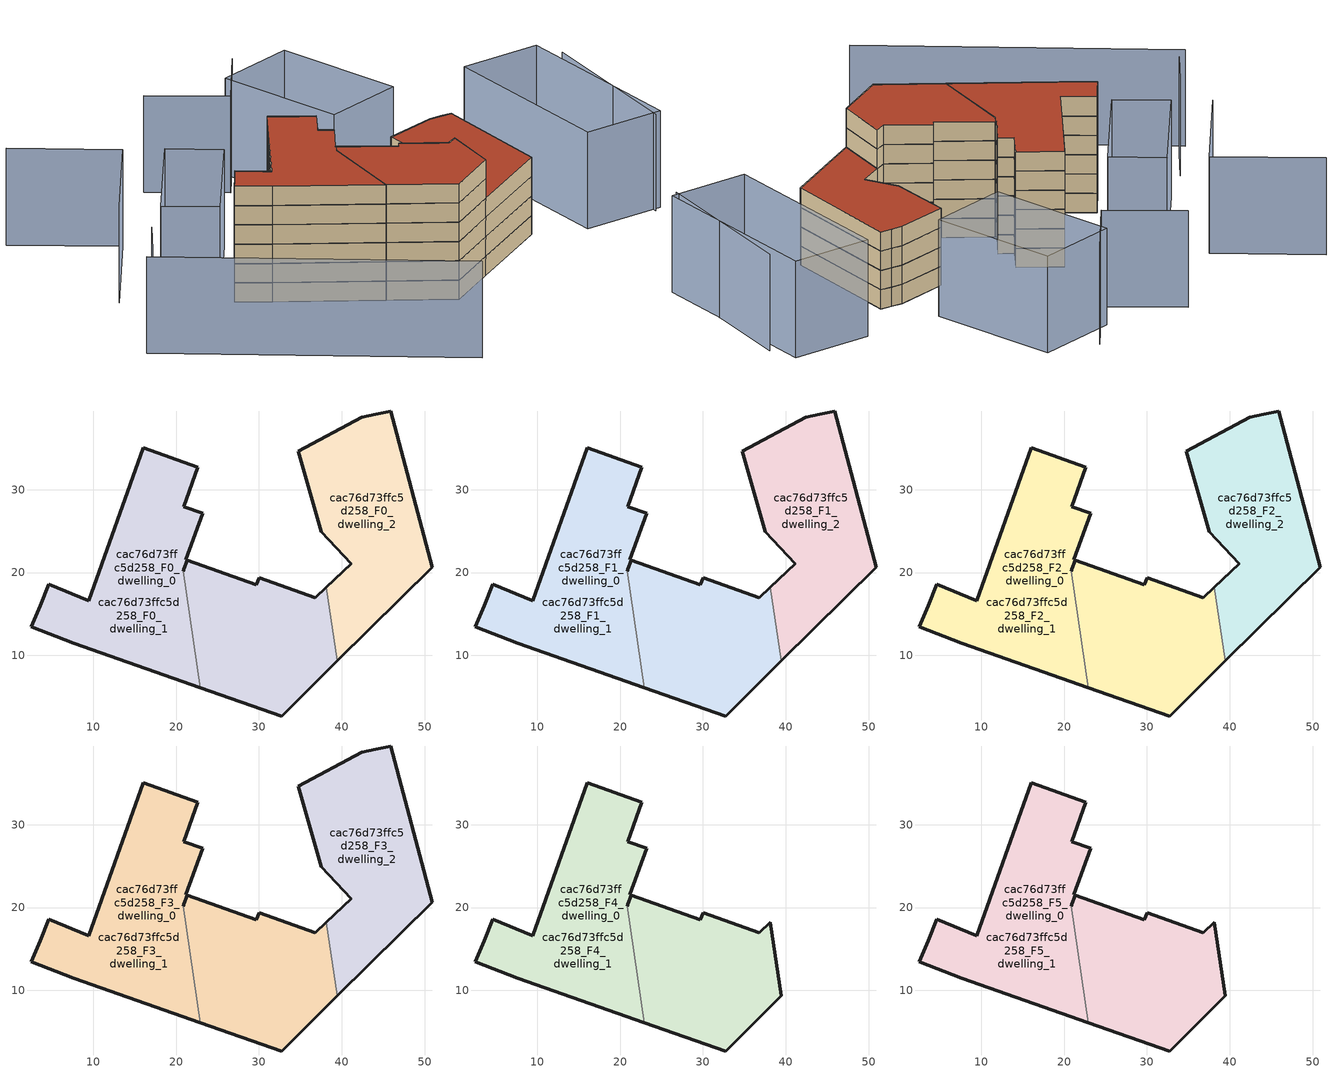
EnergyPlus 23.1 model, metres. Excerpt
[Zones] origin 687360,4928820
cac76d73ffc5d258_F0_dwelling_0
 floor ground (EU_floor_Construction): 22.94,6.12 20.85,20.14 20.92,20.34 20.93,20.35 20.93,20.36 20.95,20.41 21.35,21.48 21.33,21.49 21.19,21.54 23.19,27.16 20.95,27.96 22.64,32.68 16.05,35.04 9.48,16.62 4.65,18.58 3.6,15.98 2.56,13.47 7.65,11.48 z0; 39.44,9.34 38.12,18.23 36.76,16.96 30.01,19.37 29.7,18.5 21.36,21.48 21.35,21.48 20.95,20.41 20.93,20.36 20.93,20.35 20.85,20.14 22.94,6.12 32.72,2.7 z0
 wall outside (EU_wall_Construction): 20.93,20.35 20.85,20.14 / 22.94,6.12 7.65,11.48 2.56,13.47 3.6,15.98 4.65,18.58 9.48,16.62 16.05,35.04 22.64,32.68 20.95,27.96 23.19,27.16 21.19,21.54 21.33,21.49 21.35,21.48 20.95,20.41 20.93,20.36 z0:3
 wall to cac76d73ffc5d258_F0_dwelling_1 (EU_wall_Construction): 20.93,20.36 20.93,20.35 / 20.85,20.14 22.94,6.12 z0:3
cac76d73ffc5d258_F0_dwelling_1
 floor ground (EU_floor_Construction): 22.94,6.12 20.85,20.14 20.92,20.34 20.93,20.35 20.93,20.36 20.95,20.41 21.35,21.48 21.33,21.49 21.19,21.54 23.19,27.16 20.95,27.96 22.64,32.68 16.05,35.04 9.48,16.62 4.65,18.58 3.6,15.98 2.56,13.47 7.65,11.48 z0; 39.44,9.34 38.12,18.23 36.76,16.96 30.01,19.37 29.7,18.5 21.36,21.48 21.35,21.48 20.95,20.41 20.93,20.36 20.93,20.35 20.85,20.14 22.94,6.12 32.72,2.7 z0
 wall outside (EU_wall_Construction): 39.44,9.34 32.72,2.7 22.94,6.12 / 20.85,20.14 20.92,20.34 20.93,20.35 / 20.93,20.36 20.95,20.41 21.35,21.48 21.36,21.48 29.7,18.5 30.01,19.37 36.76,16.96 38.12,18.23 z0:3
 wall to cac76d73ffc5d258_F0_dwelling_2 (EU_wall_Construction): 38.12,18.23 39.44,9.34 z0:3
cac76d73ffc5d258_F0_dwelling_2
 floor ground (EU_floor_Construction): 50.87,20.63 45.91,39.49 44.06,39.09 42.37,38.74 34.74,34.66 37.51,24.95 41.14,21.07 38.12,18.23 39.44,9.34 z0
 wall outside (EU_wall_Construction): 38.12,18.23 41.14,21.07 37.51,24.95 34.74,34.66 42.37,38.74 44.06,39.09 45.91,39.49 50.87,20.63 39.44,9.34 z0:3
cac76d73ffc5d258_F1_dwelling_0
 floor outside (EU_floor_Construction): 39.44,9.34 38.12,18.23 36.76,16.96 30.01,19.37 29.7,18.5 21.36,21.48 21.35,21.48 20.95,20.41 20.93,20.36 20.93,20.35 20.85,20.14 22.94,6.12 32.72,2.7 z3; 22.94,6.12 20.85,20.14 20.92,20.34 20.93,20.35 20.93,20.36 20.95,20.41 21.35,21.48 21.33,21.49 21.19,21.54 23.19,27.16 20.95,27.96 22.64,32.68 16.05,35.04 9.48,16.62 4.65,18.58 3.6,15.98 2.56,13.47 7.65,11.48 z3
 wall outside (EU_wall_Construction): 20.93,20.35 20.85,20.14 / 22.94,6.12 7.65,11.48 2.56,13.47 3.6,15.98 4.65,18.58 9.48,16.62 16.05,35.04 22.64,32.68 20.95,27.96 23.19,27.16 21.19,21.54 21.33,21.49 21.35,21.48 20.95,20.41 20.93,20.36 z3:6
 wall to cac76d73ffc5d258_F1_dwelling_1 (EU_wall_Construction): 20.93,20.36 20.93,20.35 / 20.85,20.14 22.94,6.12 z3:6
cac76d73ffc5d258_F1_dwelling_1
 floor to cac76d73ffc5d258_F0_dwelling_1 (EU_floor_Construction): 22.94,6.12 20.85,20.14 20.92,20.34 20.93,20.35 20.93,20.36 20.95,20.41 21.35,21.48 21.33,21.49 21.19,21.54 23.19,27.16 20.95,27.96 22.64,32.68 16.05,35.04 9.48,16.62 4.65,18.58 3.6,15.98 2.56,13.47 7.65,11.48 z3; 39.44,9.34 38.12,18.23 36.76,16.96 30.01,19.37 29.7,18.5 21.36,21.48 21.35,21.48 20.95,20.41 20.93,20.36 20.93,20.35 20.85,20.14 22.94,6.12 32.72,2.7 z3
 wall outside (EU_wall_Construction): 39.44,9.34 32.72,2.7 22.94,6.12 / 20.85,20.14 20.92,20.34 20.93,20.35 / 20.93,20.36 20.95,20.41 21.35,21.48 21.36,21.48 29.7,18.5 30.01,19.37 36.76,16.96 38.12,18.23 z3:6
 wall to cac76d73ffc5d258_F1_dwelling_2 (EU_wall_Construction): 38.12,18.23 39.44,9.34 z3:6
cac76d73ffc5d258_F1_dwelling_2
 floor to cac76d73ffc5d258_F0_dwelling_2 (EU_floor_Construction): 50.87,20.63 45.91,39.49 44.06,39.09 42.37,38.74 34.74,34.66 37.51,24.95 41.14,21.07 38.12,18.23 39.44,9.34 z3
 wall outside (EU_wall_Construction): 38.12,18.23 41.14,21.07 37.51,24.95 34.74,34.66 42.37,38.74 44.06,39.09 45.91,39.49 50.87,20.63 39.44,9.34 z3:6
cac76d73ffc5d258_F2_dwelling_0
 floor outside (EU_floor_Construction): 39.44,9.34 38.12,18.23 36.76,16.96 30.01,19.37 29.7,18.5 21.36,21.48 21.35,21.48 20.95,20.41 20.93,20.36 20.93,20.35 20.85,20.14 22.94,6.12 32.72,2.7 z6; 22.94,6.12 20.85,20.14 20.92,20.34 20.93,20.35 20.93,20.36 20.95,20.41 21.35,21.48 21.33,21.49 21.19,21.54 23.19,27.16 20.95,27.96 22.64,32.68 16.05,35.04 9.48,16.62 4.65,18.58 3.6,15.98 2.56,13.47 7.65,11.48 z6
 wall outside (EU_wall_Construction): 20.93,20.35 20.85,20.14 / 22.94,6.12 7.65,11.48 2.56,13.47 3.6,15.98 4.65,18.58 9.48,16.62 16.05,35.04 22.64,32.68 20.95,27.96 23.19,27.16 21.19,21.54 21.33,21.49 21.35,21.48 20.95,20.41 20.93,20.36 z6:9
 wall to cac76d73ffc5d258_F2_dwelling_1 (EU_wall_Construction): 20.93,20.36 20.93,20.35 / 20.85,20.14 22.94,6.12 z6:9
cac76d73ffc5d258_F2_dwelling_1
 floor to cac76d73ffc5d258_F1_dwelling_1 (EU_floor_Construction): 22.94,6.12 20.85,20.14 20.92,20.34 20.93,20.35 20.93,20.36 20.95,20.41 21.35,21.48 21.33,21.49 21.19,21.54 23.19,27.16 20.95,27.96 22.64,32.68 16.05,35.04 9.48,16.62 4.65,18.58 3.6,15.98 2.56,13.47 7.65,11.48 z6; 39.44,9.34 38.12,18.23 36.76,16.96 30.01,19.37 29.7,18.5 21.36,21.48 21.35,21.48 20.95,20.41 20.93,20.36 20.93,20.35 20.85,20.14 22.94,6.12 32.72,2.7 z6
 wall outside (EU_wall_Construction): 39.44,9.34 32.72,2.7 22.94,6.12 / 20.85,20.14 20.92,20.34 20.93,20.35 / 20.93,20.36 20.95,20.41 21.35,21.48 21.36,21.48 29.7,18.5 30.01,19.37 36.76,16.96 38.12,18.23 z6:9
 wall to cac76d73ffc5d258_F2_dwelling_2 (EU_wall_Construction): 38.12,18.23 39.44,9.34 z6:9
cac76d73ffc5d258_F2_dwelling_2
 floor to cac76d73ffc5d258_F1_dwelling_2 (EU_floor_Construction): 50.87,20.63 45.91,39.49 44.06,39.09 42.37,38.74 34.74,34.66 37.51,24.95 41.14,21.07 38.12,18.23 39.44,9.34 z6
 wall outside (EU_wall_Construction): 38.12,18.23 41.14,21.07 37.51,24.95 34.74,34.66 42.37,38.74 44.06,39.09 45.91,39.49 50.87,20.63 39.44,9.34 z6:9
cac76d73ffc5d258_F3_dwelling_0
 floor outside (EU_floor_Construction): 39.44,9.34 38.12,18.23 36.76,16.96 30.01,19.37 29.7,18.5 21.36,21.48 21.35,21.48 20.95,20.41 20.93,20.36 20.93,20.35 20.85,20.14 22.94,6.12 32.72,2.7 z9; 22.94,6.12 20.85,20.14 20.92,20.34 20.93,20.35 20.93,20.36 20.95,20.41 21.35,21.48 21.33,21.49 21.19,21.54 23.19,27.16 20.95,27.96 22.64,32.68 16.05,35.04 9.48,16.62 4.65,18.58 3.6,15.98 2.56,13.47 7.65,11.48 z9
 wall outside (EU_wall_Construction): 20.93,20.35 20.85,20.14 / 22.94,6.12 7.65,11.48 2.56,13.47 3.6,15.98 4.65,18.58 9.48,16.62 16.05,35.04 22.64,32.68 20.95,27.96 23.19,27.16 21.19,21.54 21.33,21.49 21.35,21.48 20.95,20.41 20.93,20.36 z9:12
 wall to cac76d73ffc5d258_F3_dwelling_1 (EU_wall_Construction): 20.93,20.36 20.93,20.35 / 20.85,20.14 22.94,6.12 z9:12
cac76d73ffc5d258_F3_dwelling_1
 floor to cac76d73ffc5d258_F2_dwelling_1 (EU_floor_Construction): 22.94,6.12 20.85,20.14 20.92,20.34 20.93,20.35 20.93,20.36 20.95,20.41 21.35,21.48 21.33,21.49 21.19,21.54 23.19,27.16 20.95,27.96 22.64,32.68 16.05,35.04 9.48,16.62 4.65,18.58 3.6,15.98 2.56,13.47 7.65,11.48 z9; 39.44,9.34 38.12,18.23 36.76,16.96 30.01,19.37 29.7,18.5 21.36,21.48 21.35,21.48 20.95,20.41 20.93,20.36 20.93,20.35 20.85,20.14 22.94,6.12 32.72,2.7 z9
 wall outside (EU_wall_Construction): 39.44,9.34 32.72,2.7 22.94,6.12 / 20.85,20.14 20.92,20.34 20.93,20.35 / 20.93,20.36 20.95,20.41 21.35,21.48 21.36,21.48 29.7,18.5 30.01,19.37 36.76,16.96 38.12,18.23 z9:12
 wall to cac76d73ffc5d258_F3_dwelling_2 (EU_wall_Construction): 38.12,18.23 39.44,9.34 z9:12
cac76d73ffc5d258_F3_dwelling_2
 floor to cac76d73ffc5d258_F2_dwelling_2 (EU_floor_Construction): 50.87,20.63 45.91,39.49 44.06,39.09 42.37,38.74 34.74,34.66 37.51,24.95 41.14,21.07 38.12,18.23 39.44,9.34 z9
 wall outside (EU_wall_Construction): 38.12,18.23 41.14,21.07 37.51,24.95 34.74,34.66 42.37,38.74 44.06,39.09 45.91,39.49 50.87,20.63 39.44,9.34 z9:12
 roof outside (EU_roof_Construction): 45.91,39.49 50.87,20.63 39.44,9.34 38.12,18.23 41.14,21.07 37.51,24.95 34.74,34.66 42.37,38.74 44.06,39.09 z12
cac76d73ffc5d258_F4_dwelling_0
 floor outside (EU_floor_Construction): 39.44,9.34 38.12,18.23 36.76,16.96 30.01,19.37 29.7,18.5 21.36,21.48 21.35,21.48 20.95,20.41 20.93,20.36 20.93,20.35 20.85,20.14 22.94,6.12 32.72,2.7 z12; 22.94,6.12 20.85,20.14 20.92,20.34 20.93,20.35 20.93,20.36 20.95,20.41 21.35,21.48 21.33,21.49 21.19,21.54 23.19,27.16 20.95,27.96 22.64,32.68 16.05,35.04 9.48,16.62 4.65,18.58 3.6,15.98 2.56,13.47 7.65,11.48 z12
 wall outside (EU_wall_Construction): 20.93,20.35 20.85,20.14 / 22.94,6.12 7.65,11.48 2.56,13.47 3.6,15.98 4.65,18.58 9.48,16.62 16.05,35.04 22.64,32.68 20.95,27.96 23.19,27.16 21.19,21.54 21.33,21.49 21.35,21.48 20.95,20.41 20.93,20.36 z12:15
 wall to cac76d73ffc5d258_F4_dwelling_1 (EU_wall_Construction): 20.93,20.36 20.93,20.35 / 20.85,20.14 22.94,6.12 z12:15
cac76d73ffc5d258_F4_dwelling_1
 floor to cac76d73ffc5d258_F3_dwelling_1 (EU_floor_Construction): 22.94,6.12 20.85,20.14 20.92,20.34 20.93,20.35 20.93,20.36 20.95,20.41 21.35,21.48 21.33,21.49 21.19,21.54 23.19,27.16 20.95,27.96 22.64,32.68 16.05,35.04 9.48,16.62 4.65,18.58 3.6,15.98 2.56,13.47 7.65,11.48 z12; 39.44,9.34 38.12,18.23 36.76,16.96 30.01,19.37 29.7,18.5 21.36,21.48 21.35,21.48 20.95,20.41 20.93,20.36 20.93,20.35 20.85,20.14 22.94,6.12 32.72,2.7 z12
 wall outside (EU_wall_Construction): 20.85,20.14 20.92,20.34 20.93,20.35 / 20.93,20.36 20.95,20.41 21.35,21.48 21.36,21.48 29.7,18.5 30.01,19.37 36.76,16.96 38.12,18.23 39.44,9.34 32.72,2.7 22.94,6.12 z12:15
cac76d73ffc5d258_F5_dwelling_0
 floor outside (EU_floor_Construction): 39.44,9.34 38.12,18.23 36.76,16.96 30.01,19.37 29.7,18.5 21.36,21.48 21.35,21.48 20.95,20.41 20.93,20.36 20.93,20.35 20.85,20.14 22.94,6.12 32.72,2.7 z15; 22.94,6.12 20.85,20.14 20.92,20.34 20.93,20.35 20.93,20.36 20.95,20.41 21.35,21.48 21.33,21.49 21.19,21.54 23.19,27.16 20.95,27.96 22.64,32.68 16.05,35.04 9.48,16.62 4.65,18.58 3.6,15.98 2.56,13.47 7.65,11.48 z15
 wall outside (EU_wall_Construction): 20.93,20.35 20.85,20.14 / 22.94,6.12 7.65,11.48 2.56,13.47 3.6,15.98 4.65,18.58 9.48,16.62 16.05,35.04 22.64,32.68 20.95,27.96 23.19,27.16 21.19,21.54 21.33,21.49 21.35,21.48 20.95,20.41 20.93,20.36 z15:18
 wall to cac76d73ffc5d258_F5_dwelling_1 (EU_wall_Construction): 20.93,20.36 20.93,20.35 / 20.85,20.14 22.94,6.12 z15:18
 roof outside (EU_roof_Construction): 38.12,18.23 39.44,9.34 32.72,2.7 22.94,6.12 20.85,20.14 20.93,20.35 20.93,20.36 20.95,20.41 21.35,21.48 21.36,21.48 29.7,18.5 30.01,19.37 36.76,16.96 z18; 22.64,32.68 20.95,27.96 23.19,27.16 21.19,21.54 21.33,21.49 21.35,21.48 20.95,20.41 20.93,20.36 20.93,20.35 20.92,20.34 20.85,20.14 22.94,6.12 7.65,11.48 2.56,13.47 3.6,15.98 4.65,18.58 9.48,16.62 16.05,35.04 z18
cac76d73ffc5d258_F5_dwelling_1
 floor to cac76d73ffc5d258_F4_dwelling_1 (EU_floor_Construction): 22.94,6.12 20.85,20.14 20.92,20.34 20.93,20.35 20.93,20.36 20.95,20.41 21.35,21.48 21.33,21.49 21.19,21.54 23.19,27.16 20.95,27.96 22.64,32.68 16.05,35.04 9.48,16.62 4.65,18.58 3.6,15.98 2.56,13.47 7.65,11.48 z15; 39.44,9.34 38.12,18.23 36.76,16.96 30.01,19.37 29.7,18.5 21.36,21.48 21.35,21.48 20.95,20.41 20.93,20.36 20.93,20.35 20.85,20.14 22.94,6.12 32.72,2.7 z15
 wall outside (EU_wall_Construction): 20.85,20.14 20.92,20.34 20.93,20.35 / 20.93,20.36 20.95,20.41 21.35,21.48 21.36,21.48 29.7,18.5 30.01,19.37 36.76,16.96 38.12,18.23 39.44,9.34 32.72,2.7 22.94,6.12 z15:18
 roof outside (EU_roof_Construction): 38.12,18.23 39.44,9.34 32.72,2.7 22.94,6.12 20.85,20.14 20.93,20.35 20.93,20.36 20.95,20.41 21.35,21.48 21.36,21.48 29.7,18.5 30.01,19.37 36.76,16.96 z18; 22.64,32.68 20.95,27.96 23.19,27.16 21.19,21.54 21.33,21.49 21.35,21.48 20.95,20.41 20.93,20.36 20.93,20.35 20.92,20.34 20.85,20.14 22.94,6.12 7.65,11.48 2.56,13.47 3.6,15.98 4.65,18.58 9.48,16.62 16.05,35.04 z18
shading: -15.73,0.94 28.23,-17.97 / -20.3,44.35 -4.96,37.92 / -4.96,37.92 -12.79,19.24 / 70.39,21.97 66.09,47.57 / -11.17,10.61 -13.97,3.06 / 21.38,62.44 16.32,50.02 / 16.32,50.02 4.8,54.72 / 0.7,35.97 8.5,32.67 / 8.5,32.67 0.52,13.81 / 0.52,13.81 -7.28,17.11 / -7.28,17.11 0.7,35.97 / 63.56,51.27 71.4,22.98 / 71.4,22.98 59,19.54 / 59,19.54 51.16,47.83 / 51.16,47.83 63.56,51.27 / 29.42,62.58 39.13,44.75 / 39.13,44.75 27.66,38.5 / 27.66,38.5 17.95,56.33 / 17.95,56.33 29.42,62.58 z0:15
[Building]
EU S2 Campaign: North Axis=0; Terrain=City; Solar Distribution=FullExterior
[Site:Location]
Bologna: Latitude=44.5; Longitude=11.25; Time Zone=1; Elevation=37
[SizingPeriod:WeatherFileDays]
AnnualSizingPeriod: Begin Month=1; Begin Day of Month=1; End Month=12; End Day of Month=31; Day of Week for Start Day=Monday; Use Weather File Daylight Saving Period=No; Use Weather File Rain and Snow Indicators=No
[MATERIAL]
EU_InternalMass_Material: Roughness=MediumRough; Thickness=0.1; Conductivity=1; Density=1800; Specific Heat=900; Thermal Absorptance=0.9; Solar Absorptance=0.7; Visible Absorptance=0.7
[MATERIAL:NOMASS] Roughness=MediumRough; Thermal Absorptance=0.9; Solar Absorptance=0.7; Visible Absorptance=0.7
Name | Thermal Resistance
EU_wall_NoMass | 0.905828
EU_roof_NoMass | 0.37593
EU_floor_NoMass | 0.67114
[CONSTRUCTION]
EU_wall_Construction: EU_wall_NoMass
EU_roof_Construction: EU_roof_NoMass
EU_floor_Construction: EU_floor_NoMass
EU_InternalMass_Construction: EU_InternalMass_Material
[ZONE] Type=1; Multiplier=1; Ceiling Height=autocalculate; Floor Area=autocalculate; Part of Total Floor Area=Yes
Name | Volume
cac76d73ffc5d258_F0_dwelling_0; cac76d73ffc5d258_F1_dwelling_0; cac76d73ffc5d258_F2_dwelling_0; cac76d73ffc5d258_F3_dwelling_0; cac76d73ffc5d258_F4_dwelling_0; cac76d73ffc5d258_F5_dwelling_0; cac76d73ffc5d258_F0_dwelling_1; cac76d73ffc5d258_F1_dwelling_1; cac76d73ffc5d258_F2_dwelling_1; cac76d73ffc5d258_F3_dwelling_1; cac76d73ffc5d258_F4_dwelling_1; cac76d73ffc5d258_F5_dwelling_1 | 1597.31
cac76d73ffc5d258_F0_dwelling_2; cac76d73ffc5d258_F1_dwelling_2; cac76d73ffc5d258_F2_dwelling_2; cac76d73ffc5d258_F3_dwelling_2 | 813.947
[INTERNALMASS] Construction=EU_InternalMass_Construction
Name | Zone or ZoneList | Surface Area
cac76d73ffc5d258_F0_dwelling_0_EU_InternalMass | cac76d73ffc5d258_F0_dwelling_0 | 295.502
cac76d73ffc5d258_F0_dwelling_1_EU_InternalMass | cac76d73ffc5d258_F0_dwelling_1 | 236.933
cac76d73ffc5d258_F0_dwelling_2_EU_InternalMass | cac76d73ffc5d258_F0_dwelling_2 | 271.313
cac76d73ffc5d258_F1_dwelling_0_EU_InternalMass | cac76d73ffc5d258_F1_dwelling_0 | 295.502
cac76d73ffc5d258_F1_dwelling_1_EU_InternalMass | cac76d73ffc5d258_F1_dwelling_1 | 236.933
cac76d73ffc5d258_F1_dwelling_2_EU_InternalMass | cac76d73ffc5d258_F1_dwelling_2 | 271.313
cac76d73ffc5d258_F2_dwelling_0_EU_InternalMass | cac76d73ffc5d258_F2_dwelling_0 | 295.502
cac76d73ffc5d258_F2_dwelling_1_EU_InternalMass | cac76d73ffc5d258_F2_dwelling_1 | 236.933
cac76d73ffc5d258_F2_dwelling_2_EU_InternalMass | cac76d73ffc5d258_F2_dwelling_2 | 271.313
cac76d73ffc5d258_F3_dwelling_0_EU_InternalMass | cac76d73ffc5d258_F3_dwelling_0 | 295.502
cac76d73ffc5d258_F3_dwelling_1_EU_InternalMass | cac76d73ffc5d258_F3_dwelling_1 | 236.933
cac76d73ffc5d258_F3_dwelling_2_EU_InternalMass | cac76d73ffc5d258_F3_dwelling_2 | 271.313
cac76d73ffc5d258_F4_dwelling_0_EU_InternalMass | cac76d73ffc5d258_F4_dwelling_0 | 401.877
cac76d73ffc5d258_F4_dwelling_1_EU_InternalMass | cac76d73ffc5d258_F4_dwelling_1 | 401.868
cac76d73ffc5d258_F5_dwelling_0_EU_InternalMass | cac76d73ffc5d258_F5_dwelling_0 | 401.877
cac76d73ffc5d258_F5_dwelling_1_EU_InternalMass | cac76d73ffc5d258_F5_dwelling_1 | 401.868
[OTHEREQUIPMENT] Fuel Type=Electricity; Design Level Calculation Method=Watts/Area; Power per Zone Floor Area=1; Fraction Latent=0; Fraction Radiant=0; Fraction Lost=0; Carbon Dioxide Generation Rate=0; EndUse Subcategory=EU_Step8_InternalGains
Name | Zone or ZoneList or Space or SpaceList | Schedule
EU_Step8_InternalGain_cac76d73ffc5d258_F0_dwelling_0_f000 | cac76d73ffc5d258_F0_dwelling_0 | EU_Step8_GainSchedule_cac76d73ffc5d258_F0_dwelling_0_f000
EU_Step8_InternalGain_cac76d73ffc5d258_F0_dwelling_1_f000 | cac76d73ffc5d258_F0_dwelling_1 | EU_Step8_GainSchedule_cac76d73ffc5d258_F0_dwelling_1_f000
EU_Step8_InternalGain_cac76d73ffc5d258_F0_dwelling_2_f000 | cac76d73ffc5d258_F0_dwelling_2 | EU_Step8_GainSchedule_cac76d73ffc5d258_F0_dwelling_2_f000
EU_Step8_InternalGain_cac76d73ffc5d258_F1_dwelling_0_f000 | cac76d73ffc5d258_F1_dwelling_0 | EU_Step8_GainSchedule_cac76d73ffc5d258_F1_dwelling_0_f000
EU_Step8_InternalGain_cac76d73ffc5d258_F1_dwelling_1_f000 | cac76d73ffc5d258_F1_dwelling_1 | EU_Step8_GainSchedule_cac76d73ffc5d258_F1_dwelling_1_f000
EU_Step8_InternalGain_cac76d73ffc5d258_F1_dwelling_2_f000 | cac76d73ffc5d258_F1_dwelling_2 | EU_Step8_GainSchedule_cac76d73ffc5d258_F1_dwelling_2_f000
EU_Step8_InternalGain_cac76d73ffc5d258_F2_dwelling_0_f000 | cac76d73ffc5d258_F2_dwelling_0 | EU_Step8_GainSchedule_cac76d73ffc5d258_F2_dwelling_0_f000
EU_Step8_InternalGain_cac76d73ffc5d258_F2_dwelling_1_f000 | cac76d73ffc5d258_F2_dwelling_1 | EU_Step8_GainSchedule_cac76d73ffc5d258_F2_dwelling_1_f000
EU_Step8_InternalGain_cac76d73ffc5d258_F2_dwelling_2_f000 | cac76d73ffc5d258_F2_dwelling_2 | EU_Step8_GainSchedule_cac76d73ffc5d258_F2_dwelling_2_f000
EU_Step8_InternalGain_cac76d73ffc5d258_F3_dwelling_0_f000 | cac76d73ffc5d258_F3_dwelling_0 | EU_Step8_GainSchedule_cac76d73ffc5d258_F3_dwelling_0_f000
EU_Step8_InternalGain_cac76d73ffc5d258_F3_dwelling_1_f000 | cac76d73ffc5d258_F3_dwelling_1 | EU_Step8_GainSchedule_cac76d73ffc5d258_F3_dwelling_1_f000
EU_Step8_InternalGain_cac76d73ffc5d258_F3_dwelling_2_f000 | cac76d73ffc5d258_F3_dwelling_2 | EU_Step8_GainSchedule_cac76d73ffc5d258_F3_dwelling_2_f000
EU_Step8_InternalGain_cac76d73ffc5d258_F4_dwelling_0_f000 | cac76d73ffc5d258_F4_dwelling_0 | EU_Step8_GainSchedule_cac76d73ffc5d258_F4_dwelling_0_f000
EU_Step8_InternalGain_cac76d73ffc5d258_F4_dwelling_1_f000 | cac76d73ffc5d258_F4_dwelling_1 | EU_Step8_GainSchedule_cac76d73ffc5d258_F4_dwelling_1_f000
EU_Step8_InternalGain_cac76d73ffc5d258_F5_dwelling_0_f000 | cac76d73ffc5d258_F5_dwelling_0 | EU_Step8_GainSchedule_cac76d73ffc5d258_F5_dwelling_0_f000
EU_Step8_InternalGain_cac76d73ffc5d258_F5_dwelling_1_f000 | cac76d73ffc5d258_F5_dwelling_1 | EU_Step8_GainSchedule_cac76d73ffc5d258_F5_dwelling_1_f000
[ZONEVENTILATION:DESIGNFLOWRATE] Schedule=EU_AlwaysOn; Design Flow Rate Calculation Method=AirChanges/Hour; Air Changes per Hour=0.73129; Ventilation Type=Natural; Fan Pressure Rise=0; Fan Total Efficiency=1; Constant Term Coefficient=1; Temperature Term Coefficient=0; Velocity Term Coefficient=0; Velocity Squared Term Coefficient=0; Minimum Indoor Temperature=-100; Maximum Indoor Temperature=100; Delta Temperature=-100; Minimum Outdoor Temperature=-100; Maximum Outdoor Temperature=100; Maximum Wind Speed=40
Name | Zone or ZoneList or Space or SpaceList
EU_ConstantAir_cac76d73ffc5d258_F0_dwelling_0 | cac76d73ffc5d258_F0_dwelling_0
EU_ConstantAir_cac76d73ffc5d258_F0_dwelling_1 | cac76d73ffc5d258_F0_dwelling_1
EU_ConstantAir_cac76d73ffc5d258_F0_dwelling_2 | cac76d73ffc5d258_F0_dwelling_2
EU_ConstantAir_cac76d73ffc5d258_F1_dwelling_0 | cac76d73ffc5d258_F1_dwelling_0
EU_ConstantAir_cac76d73ffc5d258_F1_dwelling_1 | cac76d73ffc5d258_F1_dwelling_1
EU_ConstantAir_cac76d73ffc5d258_F1_dwelling_2 | cac76d73ffc5d258_F1_dwelling_2
EU_ConstantAir_cac76d73ffc5d258_F2_dwelling_0 | cac76d73ffc5d258_F2_dwelling_0
EU_ConstantAir_cac76d73ffc5d258_F2_dwelling_1 | cac76d73ffc5d258_F2_dwelling_1
EU_ConstantAir_cac76d73ffc5d258_F2_dwelling_2 | cac76d73ffc5d258_F2_dwelling_2
EU_ConstantAir_cac76d73ffc5d258_F3_dwelling_0 | cac76d73ffc5d258_F3_dwelling_0
EU_ConstantAir_cac76d73ffc5d258_F3_dwelling_1 | cac76d73ffc5d258_F3_dwelling_1
EU_ConstantAir_cac76d73ffc5d258_F3_dwelling_2 | cac76d73ffc5d258_F3_dwelling_2
EU_ConstantAir_cac76d73ffc5d258_F4_dwelling_0 | cac76d73ffc5d258_F4_dwelling_0
EU_ConstantAir_cac76d73ffc5d258_F4_dwelling_1 | cac76d73ffc5d258_F4_dwelling_1
EU_ConstantAir_cac76d73ffc5d258_F5_dwelling_0 | cac76d73ffc5d258_F5_dwelling_0
EU_ConstantAir_cac76d73ffc5d258_F5_dwelling_1 | cac76d73ffc5d258_F5_dwelling_1
[HVACTEMPLATE:THERMOSTAT] Constant Heating Setpoint=20; Constant Cooling Setpoint=50
EU_HeatOnly_cac76d73ffc5d258_F0_dwelling_0; EU_HeatOnly_cac76d73ffc5d258_F0_dwelling_1; EU_HeatOnly_cac76d73ffc5d258_F0_dwelling_2; EU_HeatOnly_cac76d73ffc5d258_F1_dwelling_0; EU_HeatOnly_cac76d73ffc5d258_F1_dwelling_1; EU_HeatOnly_cac76d73ffc5d258_F1_dwelling_2; EU_HeatOnly_cac76d73ffc5d258_F2_dwelling_0; EU_HeatOnly_cac76d73ffc5d258_F2_dwelling_1; EU_HeatOnly_cac76d73ffc5d258_F2_dwelling_2; EU_HeatOnly_cac76d73ffc5d258_F3_dwelling_0; EU_HeatOnly_cac76d73ffc5d258_F3_dwelling_1; EU_HeatOnly_cac76d73ffc5d258_F3_dwelling_2; EU_HeatOnly_cac76d73ffc5d258_F4_dwelling_0; EU_HeatOnly_cac76d73ffc5d258_F4_dwelling_1; EU_HeatOnly_cac76d73ffc5d258_F5_dwelling_0; EU_HeatOnly_cac76d73ffc5d258_F5_dwelling_1
[HVACTEMPLATE:ZONE:IDEALLOADSAIRSYSTEM] System Availability Schedule=EU_AlwaysOn; Maximum Heating Supply Air Temperature=50; Minimum Cooling Supply Air Temperature=13; Maximum Heating Supply Air Humidity Ratio=0.0156; Minimum Cooling Supply Air Humidity Ratio=0.0077; Heating Limit=NoLimit; Cooling Limit=NoLimit; Heating Availability Schedule=EU_AlwaysOn; Cooling Availability Schedule=EU_CoolingOff; Dehumidification Control Type=ConstantSensibleHeatRatio; Cooling Sensible Heat Ratio=0.7; Dehumidification Setpoint=60; Humidification Control Type=None; Humidification Setpoint=30; Outdoor Air Method=None; Outdoor Air Flow Rate per Person=0.00944; Outdoor Air Flow Rate per Zone Floor Area=0; Outdoor Air Flow Rate per Zone=0; Demand Controlled Ventilation Type=None; Outdoor Air Economizer Type=NoEconomizer; Heat Recovery Type=None; Sensible Heat Recovery Effectiveness=0.7; Latent Heat Recovery Effectiveness=0.65
Name | Template Thermostat
cac76d73ffc5d258_F0_dwelling_0 | EU_HeatOnly_cac76d73ffc5d258_F0_dwelling_0
cac76d73ffc5d258_F0_dwelling_1 | EU_HeatOnly_cac76d73ffc5d258_F0_dwelling_1
cac76d73ffc5d258_F0_dwelling_2 | EU_HeatOnly_cac76d73ffc5d258_F0_dwelling_2
cac76d73ffc5d258_F1_dwelling_0 | EU_HeatOnly_cac76d73ffc5d258_F1_dwelling_0
cac76d73ffc5d258_F1_dwelling_1 | EU_HeatOnly_cac76d73ffc5d258_F1_dwelling_1
cac76d73ffc5d258_F1_dwelling_2 | EU_HeatOnly_cac76d73ffc5d258_F1_dwelling_2
cac76d73ffc5d258_F2_dwelling_0 | EU_HeatOnly_cac76d73ffc5d258_F2_dwelling_0
cac76d73ffc5d258_F2_dwelling_1 | EU_HeatOnly_cac76d73ffc5d258_F2_dwelling_1
cac76d73ffc5d258_F2_dwelling_2 | EU_HeatOnly_cac76d73ffc5d258_F2_dwelling_2
cac76d73ffc5d258_F3_dwelling_0 | EU_HeatOnly_cac76d73ffc5d258_F3_dwelling_0
cac76d73ffc5d258_F3_dwelling_1 | EU_HeatOnly_cac76d73ffc5d258_F3_dwelling_1
cac76d73ffc5d258_F3_dwelling_2 | EU_HeatOnly_cac76d73ffc5d258_F3_dwelling_2
cac76d73ffc5d258_F4_dwelling_0 | EU_HeatOnly_cac76d73ffc5d258_F4_dwelling_0
cac76d73ffc5d258_F4_dwelling_1 | EU_HeatOnly_cac76d73ffc5d258_F4_dwelling_1
cac76d73ffc5d258_F5_dwelling_0 | EU_HeatOnly_cac76d73ffc5d258_F5_dwelling_0
cac76d73ffc5d258_F5_dwelling_1 | EU_HeatOnly_cac76d73ffc5d258_F5_dwelling_1
[SIZING:ZONE] Zone Cooling Design Supply Air Temperature Input Method=SupplyAirTemperature; Zone Cooling Design Supply Air Temperature=13; Zone Heating Design Supply Air Temperature Input Method=SupplyAirTemperature; Zone Heating Design Supply Air Temperature=50; Zone Cooling Design Supply Air Humidity Ratio=0.008; Zone Heating Design Supply Air Humidity Ratio=0.008; Cooling Design Air Flow Method=DesignDay; Cooling Design Air Flow Rate=0; Cooling Minimum Air Flow per Zone Floor Area=0.000762; Cooling Minimum Air Flow=0; Cooling Minimum Air Flow Fraction=0.2; Heating Design Air Flow Method=DesignDay; Heating Design Air Flow Rate=0; Heating Maximum Air Flow per Zone Floor Area=0.002032; Heating Maximum Air Flow=0.141576; Heating Maximum Air Flow Fraction=0.3; Account for Dedicated Outdoor Air System=No; Dedicated Outdoor Air System Control Strategy=NeutralSupplyAir; Dedicated Outdoor Air Low Setpoint Temperature for Design=autosize; Dedicated Outdoor Air High Setpoint Temperature for Design=autosize; Zone Load Sizing Method=Sensible Load Only No Latent Load; Zone Latent Cooling Design Supply Air Humidity Ratio Input Method=HumidityRatioDifference; Zone Cooling Design Supply Air Humidity Ratio Difference=0.005; Zone Latent Heating Design Supply Air Humidity Ratio Input Method=HumidityRatioDifference; Zone Humidification Design Supply Air Humidity Ratio Difference=0.005
cac76d73ffc5d258_F0_dwelling_0; cac76d73ffc5d258_F0_dwelling_1; cac76d73ffc5d258_F0_dwelling_2; cac76d73ffc5d258_F1_dwelling_0; cac76d73ffc5d258_F1_dwelling_1; cac76d73ffc5d258_F1_dwelling_2; cac76d73ffc5d258_F2_dwelling_0; cac76d73ffc5d258_F2_dwelling_1; cac76d73ffc5d258_F2_dwelling_2; cac76d73ffc5d258_F3_dwelling_0; cac76d73ffc5d258_F3_dwelling_1; cac76d73ffc5d258_F3_dwelling_2; cac76d73ffc5d258_F4_dwelling_0; cac76d73ffc5d258_F4_dwelling_1; cac76d73ffc5d258_F5_dwelling_0; cac76d73ffc5d258_F5_dwelling_1
[SCHEDULE:CONSTANT]
Name | Hourly Value
EU_AlwaysOn | 1
EU_CoolingOff | 0
[SCHEDULE:FILE] Column Number=1; Rows to Skip at Top=0; Number of Hours of Data=8760; Column Separator=Comma; Interpolate to Timestep=No; Minutes per Item=60; Adjust Schedule for Daylight Savings=Yes
Name | File
EU_Step8_GainSchedule_cac76d73ffc5d258_F0_dwelling_0_f000 | ../../schedules/cac76d73ffc5d258/cac76d73ffc5d258_F0_dwelling_0_f000_gain.csv
EU_Step8_GainSchedule_cac76d73ffc5d258_F0_dwelling_1_f000 | ../../schedules/cac76d73ffc5d258/cac76d73ffc5d258_F0_dwelling_1_f000_gain.csv
EU_Step8_GainSchedule_cac76d73ffc5d258_F0_dwelling_2_f000 | ../../schedules/cac76d73ffc5d258/cac76d73ffc5d258_F0_dwelling_2_f000_gain.csv
EU_Step8_GainSchedule_cac76d73ffc5d258_F1_dwelling_0_f000 | ../../schedules/cac76d73ffc5d258/cac76d73ffc5d258_F1_dwelling_0_f000_gain.csv
EU_Step8_GainSchedule_cac76d73ffc5d258_F1_dwelling_1_f000 | ../../schedules/cac76d73ffc5d258/cac76d73ffc5d258_F1_dwelling_1_f000_gain.csv
EU_Step8_GainSchedule_cac76d73ffc5d258_F1_dwelling_2_f000 | ../../schedules/cac76d73ffc5d258/cac76d73ffc5d258_F1_dwelling_2_f000_gain.csv
EU_Step8_GainSchedule_cac76d73ffc5d258_F2_dwelling_0_f000 | ../../schedules/cac76d73ffc5d258/cac76d73ffc5d258_F2_dwelling_0_f000_gain.csv
EU_Step8_GainSchedule_cac76d73ffc5d258_F2_dwelling_1_f000 | ../../schedules/cac76d73ffc5d258/cac76d73ffc5d258_F2_dwelling_1_f000_gain.csv
EU_Step8_GainSchedule_cac76d73ffc5d258_F2_dwelling_2_f000 | ../../schedules/cac76d73ffc5d258/cac76d73ffc5d258_F2_dwelling_2_f000_gain.csv
EU_Step8_GainSchedule_cac76d73ffc5d258_F3_dwelling_0_f000 | ../../schedules/cac76d73ffc5d258/cac76d73ffc5d258_F3_dwelling_0_f000_gain.csv
EU_Step8_GainSchedule_cac76d73ffc5d258_F3_dwelling_1_f000 | ../../schedules/cac76d73ffc5d258/cac76d73ffc5d258_F3_dwelling_1_f000_gain.csv
EU_Step8_GainSchedule_cac76d73ffc5d258_F3_dwelling_2_f000 | ../../schedules/cac76d73ffc5d258/cac76d73ffc5d258_F3_dwelling_2_f000_gain.csv
EU_Step8_GainSchedule_cac76d73ffc5d258_F4_dwelling_0_f000 | ../../schedules/cac76d73ffc5d258/cac76d73ffc5d258_F4_dwelling_0_f000_gain.csv
EU_Step8_GainSchedule_cac76d73ffc5d258_F4_dwelling_1_f000 | ../../schedules/cac76d73ffc5d258/cac76d73ffc5d258_F4_dwelling_1_f000_gain.csv
EU_Step8_GainSchedule_cac76d73ffc5d258_F5_dwelling_0_f000 | ../../schedules/cac76d73ffc5d258/cac76d73ffc5d258_F5_dwelling_0_f000_gain.csv
EU_Step8_GainSchedule_cac76d73ffc5d258_F5_dwelling_1_f000 | ../../schedules/cac76d73ffc5d258/cac76d73ffc5d258_F5_dwelling_1_f000_gain.csv
